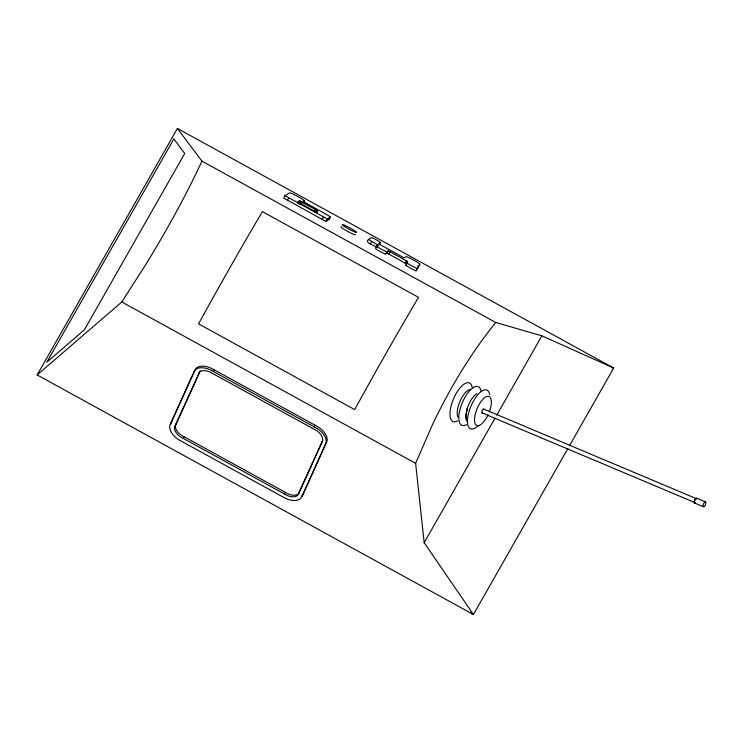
<?xml version="1.0" encoding="UTF-8"?>
<svg xmlns="http://www.w3.org/2000/svg" width="743" height="743" viewBox="0 0 743 743"><rect width="100%" height="100%" fill="white"/><g stroke="black" fill="none" stroke-linecap="round" stroke-linejoin="round"><path stroke-width="1.11" d="M326.121 221.284L327.366 218.925L330.356 217.17A5.452 0.511 28.5 0 0 327.199 214.866L303.163 201.539L304.361 200.814A8.582 0.808 28.5 0 0 297.683 196.44A8.582 0.808 28.5 0 0 289.761 192.799L284.94 195.641L283.715 198.084L324.997 220.959L326.121 221.284L329.112 219.464L330.356 217.17M327.366 218.981L284.94 195.641M377.063 247.67C373.84 244.568 361.014 242.404 371.528 237.723A5.108 0.483 28.5 0 1 376.478 239.896A5.108 0.483 28.5 0 1 380.472 242.636L379.227 244.93M467.217 408.557L465.87 415.736L466.771 420.77M170.723 423.612L194.183 371.389A15.863 9.25 31.1 0 1 211.671 370.562L315.831 427.754A15.863 9.25 31.1 0 1 325.759 443.645L301.714 496.844A15.863 9.25 31.1 0 1 284.235 497.671L180.075 440.478A15.863 9.25 31.1 0 1 170.147 424.597L195.149 369.8A15.863 9.25 31.1 0 1 212.628 368.965L316.797 426.157A15.863 9.25 31.1 0 1 326.725 442.048L325.174 444.62M326.14 443.023L302.68 495.247A15.863 9.25 31.1 0 1 301.899 496.435M380.472 242.636L378.512 243.741L403.096 257.366L404.183 257.793L406.096 256.706A7.829 0.734 28.5 0 1 413.619 260.004A7.829 0.734 28.5 0 1 419.814 264.22L415.978 270.851A6.659 0.622 28.5 0 1 405.938 265.335L407.582 261.471L390.177 251.803L388.217 250.883L386.694 251.784L385.45 254.087A6.492 0.604 28.5 0 1 380.202 251.552A6.492 0.604 28.5 0 1 375.577 248.664L376.822 246.37L378.345 245.413L368.556 239.515M405.938 265.335L407.656 261.62M567.884 448.531L473.421 614.526L424.169 542.687L415.625 463.335L432.705 424.151A248.162 99.348 -67.1 0 1 452.143 386.889L459.053 375.094A248.162 99.348 -67.1 0 1 495.776 322.49L541.888 335.817L613.681 368.045L569.602 445.512M199.393 372.624L176.212 423.9A11.303 6.594 31.1 0 0 184.32 436.875L285.34 492.34A11.303 6.594 31.1 0 0 299.615 491.662L298.649 493.259A11.303 6.594 31.1 0 1 284.374 493.937L183.363 438.463A11.303 6.594 31.1 0 1 175.255 425.498L199.393 372.624A11.303 6.594 31.1 0 1 200.266 370.785M298.649 493.259L322.787 440.376L300.088 490.612M287.355 200.452L288.6 198.149M298.129 203.229L299.773 201.037L315.366 209.47C319.843 210.687 315.422 213.102 313.397 210.631L297.841 201.892L299.373 200.926L298.212 203.229M298.352 203.266L299.596 200.972M298.528 203.331L299.773 201.037M298.751 203.415L299.996 201.121M299.002 203.526L300.256 201.232M299.708 202.895L300.534 201.372M299.605 203.814L300.85 201.52M299.931 203.981L301.175 201.687M300.265 204.158L301.509 201.855M301.844 202.04L300.924 204.52L302.169 202.226M303.534 202.347L304.361 200.814M314.54 211.003L315.366 209.47M314.456 211.95L315.701 209.656M314.791 212.136L316.035 209.832M315.106 212.312L316.351 210.018M315.413 212.498L316.657 210.195M316.1 211.904L316.927 210.371M316.342 212.061L317.177 210.529M316.546 212.201L317.382 210.668M316.713 212.322L317.54 210.789M316.899 212.498L317.66 210.891M322.072 219.519L323.316 217.216M370.441 243.899L371.686 241.605M375.893 246.89L377.138 244.596M385.45 254.087L386.973 253.187L388.217 250.883M406.44 263.904L388.933 254.106L390.177 251.803M405 262.929L406.245 260.635M415.978 270.851L419.814 264.22M470.746 612.381L472.046 614.275L473.421 614.526L37.15 374.955L177.41 128.474L613.681 368.045L612.306 367.794M424.169 542.687L495.033 418.16M496.742 415.151L541.888 335.817M171.689 422.015L171.104 422.999A15.863 9.25 31.1 0 0 170.714 424.402M193.83 372.494L194.787 370.896M175.255 425.498L176.212 423.9M213.343 371.565L214.3 369.968M183.363 438.463L184.32 436.875M314.094 426.891L315.06 425.293M284.374 493.937L285.34 492.34M302.076 495.739L303.042 494.141M37.15 374.955L121.768 301.974L144.839 266.031A255.703 52.994 -57.1 0 0 166.274 229.912L172.952 218.005A255.703 52.994 -57.1 0 0 201.92 161.129L177.41 128.474M386.973 253.187L388.933 254.106M696.637 498.209L705.497 501.943A2.61 1.04 -67.1 0 1 704.745 505.937A2.61 1.04 -67.1 0 1 703.129 505.129A2.61 1.04 -67.1 0 1 705.497 501.943M483.777 409.068L696.432 498.683M482.105 412.913L694.761 502.528M694.556 502.992L703.417 506.726M201.92 161.129L495.776 322.49M121.768 301.974L415.625 463.335M457.725 420.807A20.99 8.405 -67.1 0 1 453.694 398.462A20.99 8.405 -67.1 0 1 472.204 387.484M321.821 441.974A11.303 6.594 31.1 0 0 313.713 429.008L212.702 373.534A11.303 6.594 31.1 0 0 198.427 374.221M695.522 502.63A2.61 1.04 -67.1 0 1 694.203 502.129A2.61 1.04 -67.1 0 1 695.429 498.85A2.61 1.04 -67.1 0 1 696.962 498.767M694.529 501.237A2.099 0.836 -67.1 0 1 695.504 499.129A2.099 0.836 -67.1 0 1 696.6 498.841M458.125 417.325A15.742 6.297 -67.1 0 1 460.001 401.276A15.742 6.297 -67.1 0 1 470.235 389.443M488.151 414.77A15.742 6.297 -67.1 0 1 474.693 422.07A15.742 6.297 -67.1 0 1 485.021 397.412A15.742 6.297 -67.1 0 1 489.34 411.928M477.396 426.436A21.027 8.424 -67.1 0 1 467.458 421.086A21.027 8.424 -67.1 0 1 477.6 394.97A21.027 8.424 -67.1 0 1 489.739 394.626M466.762 420.798A15.77 6.315 -67.1 0 1 465.852 415.774L467.217 408.529A15.77 6.315 -67.1 0 1 476.904 393.614M417.956 265.771A7.829 0.734 28.5 0 1 418.569 266.523M355.126 234.333A8.201 0.771 28.5 0 1 348.03 231.612A8.201 0.771 28.5 0 1 341.186 226.838M328.861 219.074A5.452 0.511 28.5 0 1 329.112 219.464M417.222 268.557A6.659 0.622 28.5 0 1 407.183 263.041M386.694 251.784A6.492 0.604 28.5 0 1 381.447 249.258A6.492 0.604 28.5 0 1 376.822 246.37M466.576 424.587A21.027 8.424 -67.1 0 1 462.536 402.186A21.027 8.424 -67.1 0 1 481.092 391.18M482.588 412.848A2.099 0.836 -67.1 0 1 481.845 411.78A2.099 0.836 -67.1 0 1 483.099 409.272A2.099 0.836 -67.1 0 1 484.055 409.895M203.684 314.54L198.539 323.864L354.652 409.597L366.661 387.874A265.613 14.879 -61.2 0 1 387.27 351.263L394.05 339.402A265 14.841 -61.2 0 1 413.795 305.354L418.523 297.358L262.409 211.634L257.682 219.649A265.037 14.851 -61.2 0 0 237.927 253.679L231.157 265.539A265.465 14.869 -61.2 0 0 210.557 302.132L203.684 314.54M173.843 138.978L46.809 362.212L84.396 329.79L184.728 153.476L173.843 138.978M344.204 226.336A8.201 0.771 28.5 0 0 356.315 232.457A8.201 0.771 28.5 0 0 347.613 226.708A8.201 0.771 28.5 0 0 344.204 226.336"/></g></svg>
